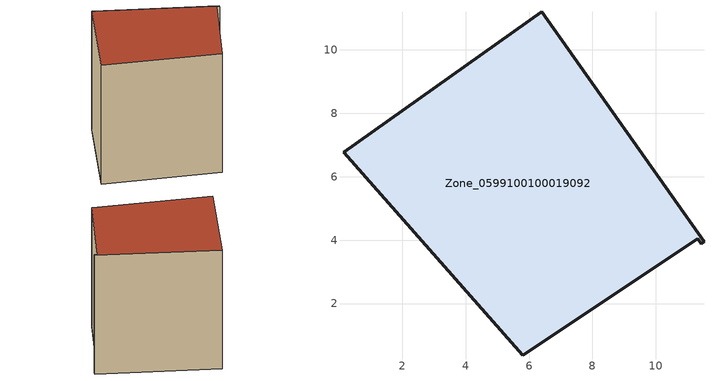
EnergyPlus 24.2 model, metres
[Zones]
Zone_0599100100019092
 floor ground (C_G): 5.81,0.37 0.15,6.78 6.41,11.2 11.52,3.95 11.44,3.89 11.33,4.05 z5.54
 wall outside (C_F): 6.41,11.2 0.15,6.78 5.81,0.37 11.33,4.05 11.44,3.89 11.52,3.95 6.41,11.2 z5.54:14.96
 roof outside (C_R): 0.15,6.78 5.81,0.37 11.33,4.05 11.44,3.89 11.52,3.95 6.41,11.2 z14.96
[BUILDING]
Pand.0599100100019092: North Axis=0; Terrain=City; Loads Convergence Tolerance Value=0.04; Temperature Convergence Tolerance Value=0.4; Solar Distribution=FullExterior; Maximum Number of Warmup Days=25; Minimum Number of Warmup Days=1
[Site:Location]
Rotterdam.The.Hague.AP_ZH_NLD Design_Conditions: Latitude=51.96; Longitude=4.45; Time Zone=1; Elevation=-4.5
[SITE:GROUNDTEMPERATURE:BUILDINGSURFACE]
18, 18, 18, 18, 18, 18, 18, 18, 18, 18, 18, 18
[MATERIAL] Thermal Absorptance=0.9; Solar Absorptance=0.7; Visible Absorptance=0.7
Name | Roughness | Thickness | Conductivity | Density | Specific Heat
G.TC.2015-2018 | MediumSmooth | 0.15 | 0.0428571 | 540 | 1210
F.TC.2015-2018 | Rough | 0.3 | 0.0666667 | 1920 | 840
R.TC.2015-2018 | MediumRough | 0.2 | 0.0333333 | 1500 | 1000
[CONSTRUCTION]
C_G: G.TC.2015-2018
C_F: F.TC.2015-2018
C_R: R.TC.2015-2018
[ZONE]
Zone_0599100100019092: Type=1; Multiplier=1; Ceiling Height=Autocalculate; Volume=Autocalculate; Floor Area=autocalculate; Part of Total Floor Area=Yes
[ZONEINFILTRATION:DESIGNFLOWRATE]
Infil_Zone_0599100100019092: Zone or ZoneList or Space or SpaceList=Zone_0599100100019092; Schedule=AlwaysOn; Design Flow Rate Calculation Method=Flow/Area; Flow Rate per Floor Area=0.0015; Constant Term Coefficient=1; Temperature Term Coefficient=0; Velocity Term Coefficient=0; Velocity Squared Term Coefficient=0
[HVACTEMPLATE:ZONE:IDEALLOADSAIRSYSTEM]
Zone_0599100100019092: Maximum Heating Supply Air Temperature=50; Minimum Cooling Supply Air Temperature=13; Maximum Heating Supply Air Humidity Ratio=0.0156; Minimum Cooling Supply Air Humidity Ratio=0.0077; Heating Limit=NoLimit; Cooling Limit=NoLimit; Dehumidification Control Type=ConstantSensibleHeatRatio; Cooling Sensible Heat Ratio=0.7; Dehumidification Setpoint=60; Humidification Control Type=None; Humidification Setpoint=30; Outdoor Air Method=None; Outdoor Air Flow Rate per Person=0.00944; Outdoor Air Flow Rate per Zone Floor Area=0; Outdoor Air Flow Rate per Zone=0; Demand Controlled Ventilation Type=None; Outdoor Air Economizer Type=NoEconomizer; Heat Recovery Type=None; Sensible Heat Recovery Effectiveness=0.7; Latent Heat Recovery Effectiveness=0.65
[ZONECONTROL:THERMOSTAT]
ThermostatControl_Zone_0599100100019092: Zone or ZoneList=Zone_0599100100019092; Control Type Schedule=DualSetpointControlType; Control 1=Thermostat_Zone_0599100100019092; Temperature Difference Between Cutout And Setpoint=0
[THERMOSTATSETPOINT:DUALSETPOINT]
Thermostat_Zone_0599100100019092: Heating Setpoint Temperature Schedule=HeatingSetpoint_Zone_0599100100019092; Cooling Setpoint Temperature Schedule=CoolingSetpoint_Zone_0599100100019092
[SCHEDULE:COMPACT]
HeatingSetpoint_Zone_0599100100019092: Through: 12/31, For: AllDays, Until: 24:00, 21
CoolingSetpoint_Zone_0599100100019092: Through: 12/31, For: AllDays, Until: 24:00, 24
DualSetpointControlType: Through: 12/31, For: AllDays, Until: 24:00, 4
AlwaysOn: Through: 12/31, For: AllDays, Until: 24:00, 1
